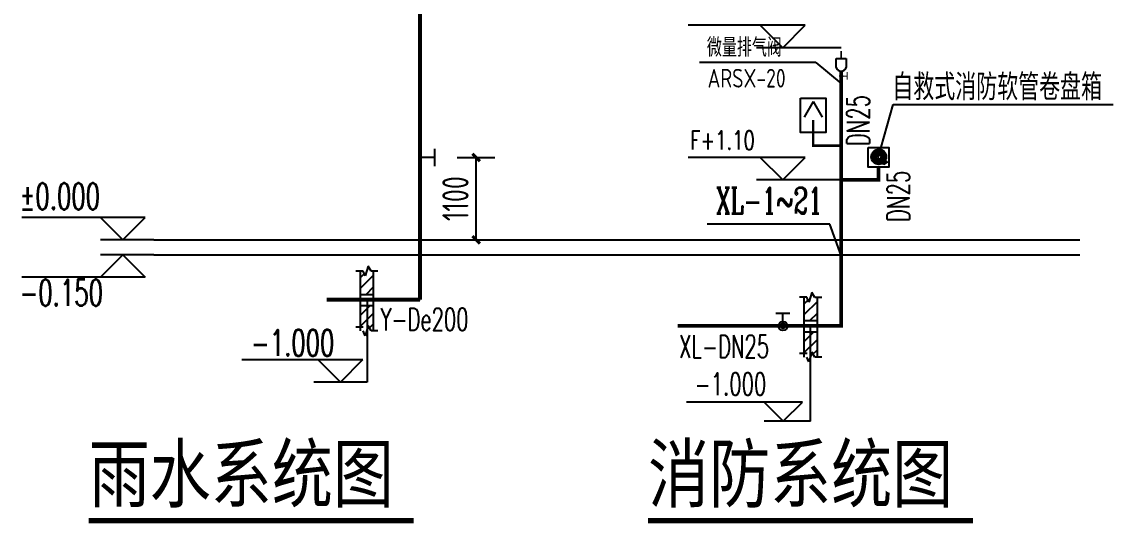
# Model space of a CAD drawing. Extents: x 1680110 to 4798266, y 269661 to 1249705.
# Drawn here: x 2448110 to 2462685, y 616703 to 623401 of the extents above; entities that cross this region are included whole.
import ezdxf

# ---------------------------------------------------------------- set-up
doc = ezdxf.new("R2010")
doc.units = 0
doc.header["$LTSCALE"] = 1000
doc.header["$MEASUREMENT"] = 0
for name, color, linetype in [('DIM_ELEV', 3, 'Continuous'), ('DIM_污水', 3, 'Continuous'), ('DIM_消防', 3, 'Continuous'), ('EQUIP_污水', 7, 'Continuous'), ('GPSCOMMON', 7, 'Continuous'), ('PIPE-消防', 1, 'Continuous'), ('PIPE-雨水', 4, 'Continuous'), ('PUB_TEXT', 7, 'Continuous'), ('TEXT_给水', 7, 'Continuous'), ('TEXT_雨水', 7, 'Continuous'), ('TWT_DIM', 3, 'Continuous'), ('TWT_TEXT', 7, 'Continuous'), ('VALVE_废水', 7, 'Continuous'), ('VALVE_消防', 7, 'Continuous'), ('VALVE_给水', 7, 'Continuous'), ('WW_PJ', 7, 'Continuous')]:
    doc.layers.add(name, color=color, linetype=linetype)
doc.styles.add('-黑体', font='simhei.ttf', dxfattribs={"width": 0.8})
doc.styles.add('_HZTXT', font='tssdeng.shx', dxfattribs={"width": 0.7, "bigfont": 'hztxt.shx'})
doc.styles.add('_TCH_DIM', font='SIMPLEX', dxfattribs={"bigfont": 'GBCBIG'})
doc.styles.add('_TWT_DIM_ELE', font='SIMPLEX', dxfattribs={"width": 0.8, "height": 3.5, "bigfont": 'HZTXT'})
doc.styles.add('_TWT_PIPETEXT', font='SIMPLEX', dxfattribs={"width": 0.8, "height": 3.5, "bigfont": 'HZTXT'})
doc.styles.add('_TWT_SERIAL', font='COMPLEX', dxfattribs={"width": 0.8, "height": 3.5, "bigfont": 'HZTXT'})
doc.styles.add('Gb-Enor-Cbig', font='GBENOR.SHX', dxfattribs={"width": 0.85, "bigfont": 'GBCBIG.SHX'})
doc.styles.add('HZ', font='txt', dxfattribs={"width": 0.7, "height": 5, "bigfont": 'STF:宋体'})
doc.dimstyles.new('_TWT_ARCH&&100', dxfattribs={"dimtxt": 350, "dimasz": 100, "dimexe": 250, "dimexo": 300, "dimgap": 100, "dimtad": 1, "dimdec": 0, "dimzin": 0, "dimdsep": 46, "dimtxsty": 'Gb-Enor-Cbig', "dimblk": 'ARCHTICK', "dimcen": 0.09, "dimclrt": 7, "dimazin": 2, "dimtfac": 1, "dimtdec": 0, "dimtix": 1, "dimtmove": 2, "dimatfit": 3, "dimfxl": 1, "dimtolj": 1, "dimtzin": 0, "dimarcsym": 0})

# ---------------------------------------------------------------- blocks, each defined once
blk = doc.blocks.new('$VALVE_U$00000015')
for p, q in [((11, 310), (-16, 221)), ((39, 264), (11, 310)), ((-34, 265), (-103, 265)), ((-58, -290), (-58, 264)), ((-18, 245), (-58, 205)), ((60, 224), (-58, 106)), ((-16, 221), (-34, 265)), ((103, 264), (39, 264)), ((60, 264), (60, -290)), ((60, 115), (-9, 46)), ((60, 46), (-58, 46)), ((28, -58), (-58, -144)), ((60, -58), (-58, -58)), ((54, -135), (-58, -247)), ((-33, -256), (-102, -256)), ((-16, -334), (-34, -290)), ((11, -244), (-16, -334)), ((39, -290), (11, -244)), ((55, -230), (22, -263)), ((103, -290), (39, -290))]:
    blk.add_line(p, q)
blk = doc.blocks.new('$VALVE_U$00000019')
at = {"xscale": -1.2, "yscale": -1.2, "zscale": 1.2, "rotation": 180}
blk.add_blockref('$VALVE_U$00000015', (0, 0), dxfattribs=at)
blk = doc.blocks.new('$ATTACHMENT$00000073')
at = {"const_width": 20}
for points in [[(0, 0), (150, 0)], [(150, 90), (150, -90)]]:
    blk.add_lwpolyline(points, dxfattribs=at)
blk = doc.blocks.new('$VALVE$00000497')
for p, q in [((78, 138), (-78, 138)), ((0, 50), (0, 138))]:
    blk.add_line(p, q)
at = {"const_width": 49.6}
blk.add_lwpolyline([(25, 0, 1), (-25, 0, 1)], format="xyb", close=True, dxfattribs=at)
blk.add_circle((0, 0), 50)
blk = doc.blocks.new('SDSAQ')
for p, q in [((751851, -193942), (751816, -193931)), ((751844, -193927), (751821, -193929)), ((751844, -193927), (751899, -193909)), ((751847, -193925), (751851, -193942)), ((751851, -193942), (751901, -193914)), ((751899, -193909), (751901, -193914))]:
    blk.add_line(p, q)
blk.add_lwpolyline([(751644, -193720), (751920, -193720), (751920, -193984), (751644, -193984)], close=True)
at = {"layer": 'GPSCOMMON'}
for radius in [101, 91.4, 81.4, 71.4, 61.4, 51.4, 41.4, 31.4]:
    blk.add_circle((751784, -193846), radius, dxfattribs=at)
blk = doc.blocks.new('$VA026_2')
for points, const_width in [([(0, 499), (0, 649)], 30), ([(0, 251), (0, 0)], 30), ([(120, 229), (120, 79)], 15), ([(0, 149), (120, 149)], 15)]:
    blk.add_lwpolyline(points, dxfattribs=dict(const_width=const_width))
blk.add_lwpolyline([(-100, 499), (100, 499), (100, 319, -0.683235), (-100, 319), (-100, 499)], format="xyb")
at = {"const_width": 50}
blk.add_lwpolyline([(-25, 149, 1), (25, 149, 1)], format="xyb", close=True, dxfattribs=at)
at = {"style": 'HZ', "width": 0.7, "flags": 1}
for tag in ['UNIT', 'WHAT', 'SPEC']:
    blk.add_attdef(tag, (0, 0), '', height=0.001, dxfattribs=at)
blk = doc.blocks.new('$VALVE_U$00000020')
at = {"xscale": 0.5585999999498016, "yscale": 0.5585999999498016, "zscale": 0.5585999999498016}
blk.add_blockref('$VA026_2', (0, 0), dxfattribs=at)
blk = doc.blocks.new('_ArchTick')
at = {"color": 0, "linetype": 'ByBlock', "const_width": 0.4}
blk.add_lwpolyline([(-0.5, -0.5), (0.5, 0.5)], dxfattribs=at)
blk = doc.blocks.new('*D123')
at = {"layer": 'Defpoints', "color": 0}
for p in [(2453623, 621589), (2454176, 621589), (2453623, 620489)]:
    blk.add_point(p, dxfattribs=at)
at = {"layer": 'TWT_DIM', "color": 0, "lineweight": -2}
for p, q in [((2453923, 621589), (2454426, 621589)), ((2454176, 620489), (2454176, 621589)), ((2453923, 620489), (2454426, 620489))]:
    blk.add_line(p, q, dxfattribs=at)
at = {"layer": 'TWT_DIM', "color": 0, "lineweight": -2, "xscale": 100, "yscale": 100, "zscale": 100}
for p, rotation in [((2454176, 621589), 90), ((2454176, 620489), 270)]:
    blk.add_blockref('_ArchTick', p, dxfattribs=dict(at, rotation=rotation))
at = {"layer": 'TWT_DIM', "color": 7, "insert": (2453901, 621039), "char_height": 350, "attachment_point": 5, "rotation": 90, "style": 'Gb-Enor-Cbig'}
blk.add_mtext('\\A1;1100', dxfattribs=at)

msp = doc.modelspace()

# ---------------------------------------------------------------- hatches: boundary and pattern name
at = {"layer": 'PIPE-消防', "linetype": 'Continuous'}
for points in [[(2458678.3, 621748), (2458660.8, 621748), (2458660.8, 621730.5)], [(2458678.3, 621748), (2458678.3, 621730.5), (2458660.8, 621730.5)], [(2459552, 621289.2), (2459552, 621264.2), (2459577, 621264.2)], [(2459552, 621289.2), (2459577, 621289.2), (2459577, 621264.2)], [(2459552, 621289.2), (2459552, 621264.2), (2459577, 621264.2)], [(2459552, 621289.2), (2459577, 621289.2), (2459577, 621264.2)], [(2459052, 619339.2), (2459077, 619339.2), (2459077, 619314.2)], [(2459052, 619339.2), (2459052, 619314.2), (2459077, 619314.2)]]:
    msp.add_hatch(color=256, dxfattribs=at).paths.add_polyline_path(points)

# ---------------------------------------------------------------- linework, layer by layer
for q in [(2458557.3, 622126), (2458799.4, 622126)]:
    msp.add_line((2458678.3, 622334.6), q)
at = {"elevation": 0}
msp.add_lwpolyline([(2458509.7, 622379.8), (2458847, 622379.8), (2458847, 621923.7), (2458509.7, 621923.7)], close=True, dxfattribs=at)
at = {"layer": 'DIM_ELEV'}
for p, q in [((2458571.9, 623355.3, 0), (2457006.9, 623355.3, 0)), ((2458271.9, 623055.3, 0), (2457971.9, 623355.3, 0)), ((2458271.9, 623055.3, 0), (2458571.9, 623355.3, 0)), ((2459052, 623055.3, 0), (2457922.8, 623055.3, 0)), ((2458571.9, 621589.2, 0), (2457006.9, 621589.2, 0)), ((2458271.9, 621289.2, 0), (2457971.9, 621589.2, 0)), ((2458271.9, 621289.2, 0), (2458571.9, 621589.2, 0)), ((2459052, 621289.2, 0), (2457922.8, 621289.2, 0)), ((2449871.7, 620489.2), (2462239.8, 620489.2)), ((2449871.7, 620289.2), (2462239.8, 620289.2))]:
    msp.add_line(p, q, dxfattribs=at)
at = {"layer": 'DIM_污水'}
for p, q in [((2449759.3, 620789.2), (2448110, 620789.2)), ((2449459.3, 620489.2), (2449159.3, 620789.2)), ((2449459.3, 620489.2), (2449759.3, 620789.2)), ((2449871.7, 620489.2), (2449159.3, 620489.2)), ((2449459.3, 620289.2), (2449159.3, 619989.2)), ((2449871.7, 620289.2), (2449159.3, 620289.2)), ((2449459.3, 620289.2), (2449759.3, 619989.2)), ((2449759.3, 619989.2), (2448110, 619989.2)), ((2452721.4, 619689.2), (2452721.4, 618589.3)), ((2458643.7, 618064.5), (2458643.7, 619339.2)), ((2451046, 618889.3), (2452665.2, 618889.3)), ((2452365.2, 618589.3), (2452065.2, 618889.3)), ((2452365.2, 618589.3), (2452665.2, 618889.3)), ((2452721.4, 618589.3), (2452009, 618589.3)), ((2458536.4, 618321.7), (2456985.4, 618321.7)), ((2458279.3, 618064.5), (2458022.2, 618321.7)), ((2458279.3, 618064.5), (2458536.4, 618321.7)), ((2458643.7, 618064.5), (2458022.2, 618064.5))]:
    msp.add_line(p, q, dxfattribs=at)
at = {"layer": 'DIM_消防'}
for p, q in [((2458899.2, 620698.8), (2457262.9, 620698.8)), ((2459052, 620278.2), (2458899.2, 620698.8))]:
    msp.add_line(p, q, dxfattribs=at)
at = {"layer": 'PIPE-消防', "linetype": 'Continuous', "elevation": 0}
for points, const_width in [([(2459052, 619339.2), (2459052, 622743.5)], 50), ([(2458678.3, 621748), (2458678.3, 622091.1)], 35), ([(2458678.3, 621748), (2459052, 621748)], 35), ([(2459552, 621289.2), (2459552, 621458.5)], 50), ([(2459552, 621289.2), (2459552, 621458.5)], 50), ([(2459052, 621289.2), (2459552, 621289.2)], 50), ([(2459052, 621289.2), (2459552, 621289.2)], 50), ([(2459052, 619339.2), (2456866.7, 619339.2)], 50)]:
    msp.add_lwpolyline(points, dxfattribs=dict(at, const_width=const_width))
at = {"layer": 'PIPE-雨水', "linetype": 'Continuous', "const_width": 50}
for points in [[(2453428, 632498.9), (2453428, 619689.2)], [(2453428, 619689.2), (2452181.1, 619689.2)]]:
    msp.add_lwpolyline(points, dxfattribs=at)
at = {"layer": 'PIPE-雨水', "linetype": 'Continuous'}
msp.add_lwpolyline([(2453428, 619689.2), (2452691.5, 619689.2)], dxfattribs=at)
at = {"layer": 'TWT_DIM', "const_width": 70}
for points in [[(2449003.5, 616738.4), (2453341.9, 616738.4)], [(2456473.5, 616738.4), (2460811.9, 616738.4)]]:
    msp.add_lwpolyline(points, dxfattribs=at)
at = {"layer": 'TWT_TEXT'}
for p, q in [((2458714.5, 622856.8), (2459052, 622575.3)), ((2459547.2, 621584.4), (2459744.5, 622298.8, 0)), ((2459547.2, 621584.4), (2459744.5, 622298.8, 0)), ((2459744.5, 622298.8, 0), (2462684.7, 622298.8, 0)), ((2459744.5, 622298.8, 0), (2462684.7, 622298.8, 0))]:
    msp.add_line(p, q, dxfattribs=at)
at = {"layer": 'WW_PJ'}
msp.add_line((2458714.5, 622856.8), (2457158, 622856.8), dxfattribs=at)

# ---------------------------------------------------------------- block references
msp.add_blockref('SDSAQ', (1707770, 815442.5))
at = {"layer": 'EQUIP_污水', "xscale": 1.299999997019768, "yscale": 1.300000000745058, "zscale": 1.299999999813735}
msp.add_blockref('$ATTACHMENT$00000073', (2453428, 621589.2), dxfattribs=at)
at = {"layer": 'VALVE_废水', "xscale": 1.200000002980232, "yscale": 1.199999999254942, "zscale": 1.200000001117587}
msp.add_blockref('$VALVE_U$00000020', (2459052, 622575.3), dxfattribs=at)
at = {"layer": 'VALVE_消防', "xscale": -1.200000002980232, "yscale": -1.199999999254942, "zscale": 1.2, "rotation": 180}
msp.add_blockref('$VALVE$00000497', (2458275, 619339.2), dxfattribs=at)
at = {"layer": 'VALVE_给水', "xscale": 1.200000002980232, "yscale": 1.199999999254942, "zscale": 1.199999999254942}
msp.add_blockref('$VALVE_U$00000019', (2452717.4, 619689.2), dxfattribs=at)
at = {"layer": 'VALVE_给水', "xscale": -1.200000002980232, "yscale": -1.199999999254942, "zscale": 1.2, "rotation": 180}
msp.add_blockref('$VALVE_U$00000019', (2458643.7, 619339.2), dxfattribs=at)

# ---------------------------------------------------------------- texts
at = {"layer": 'DIM_污水', "color": 7, "style": '_TWT_DIM_ELE', "width": 0.64}
for s, height, p in [('%%P0.000', 350, (2448080, 620894.2)), ('-0.150', 350, (2448080, 619607.5)), ('-1.000', 350, (2451171.5, 618937.8)), ('-1.000', 300, (2457097, 618411.7))]:
    msp.add_text(s, height=height, dxfattribs=at).set_placement(p)
at = {"layer": 'DIM_消防', "color": 7, "style": '_TWT_SERIAL', "width": 0.64}
msp.add_text('XL-1~21', height=350, dxfattribs=at).set_placement((2457379.9, 620838.8))
at = {"layer": 'PUB_TEXT'}
for s, height, style, width, p in [('F+1.10', 250, '_TCH_DIM', 0.705882, (2457036.9, 621694.2, 0)), ('雨水系统图', 746.84, '-黑体', 0.8, (2449003.5, 616992.3)), ('消防系统图', 746.84, '-黑体', 0.8, (2456473.5, 616992.3))]:
    msp.add_text(s, height=height, dxfattribs=dict(at, style=style, width=width)).set_placement(p)
at = {"layer": 'TEXT_给水', "style": '_TWT_PIPETEXT', "width": 0.64}
msp.add_text('Y-De200', height=300, dxfattribs=at).set_placement((2452898.7, 619275.9))
at = {"layer": 'TEXT_雨水', "style": '_TWT_PIPETEXT'}
for s, height, width, p in [('自救式消防软管卷盘箱', 350, 0.8, (2459735.6, 622354)), ('自救式消防软管卷盘箱', 350, 0.8, (2459735.6, 622354)), ('XL-DN25', 300, 0.64, (2456888.1, 618913.8))]:
    msp.add_text(s, height=height, dxfattribs=dict(at, width=width)).set_placement(p)
at = {"layer": 'TEXT_雨水', "style": '_TWT_PIPETEXT', "width": 0.64}
for p in [(2459429.9, 621740.7, 0), (2459966.4, 620728, 0), (2459966.4, 620728, 0)]:
    msp.add_text('DN25', height=300, rotation=90, dxfattribs=at).set_placement(p)
at = {"layer": 'WW_PJ', "style": '_HZTXT', "width": 0.8}
for s, p in [('微量排气阀', (2457259.5, 622934.1)), ('ARSX-20', (2457267.9, 622523))]:
    msp.add_text(s, height=250, dxfattribs=at).set_placement(p)

# ---------------------------------------------------------------- dimensions: what is measured, and where the dimension line sits
at = {"layer": 'TWT_DIM'}
dim = msp.add_aligned_dim(p1=(2453623, 620489.2), p2=(2453623, 621589.2), distance=-552.5, text='1100', dimstyle='_TWT_ARCH&&100', dxfattribs=at)
dim.commit()
dim.dimension.update_dxf_attribs({"geometry": '*D123', "text_midpoint": (2453900.6, 621039.2)})

doc.saveas('drawing.dxf')
